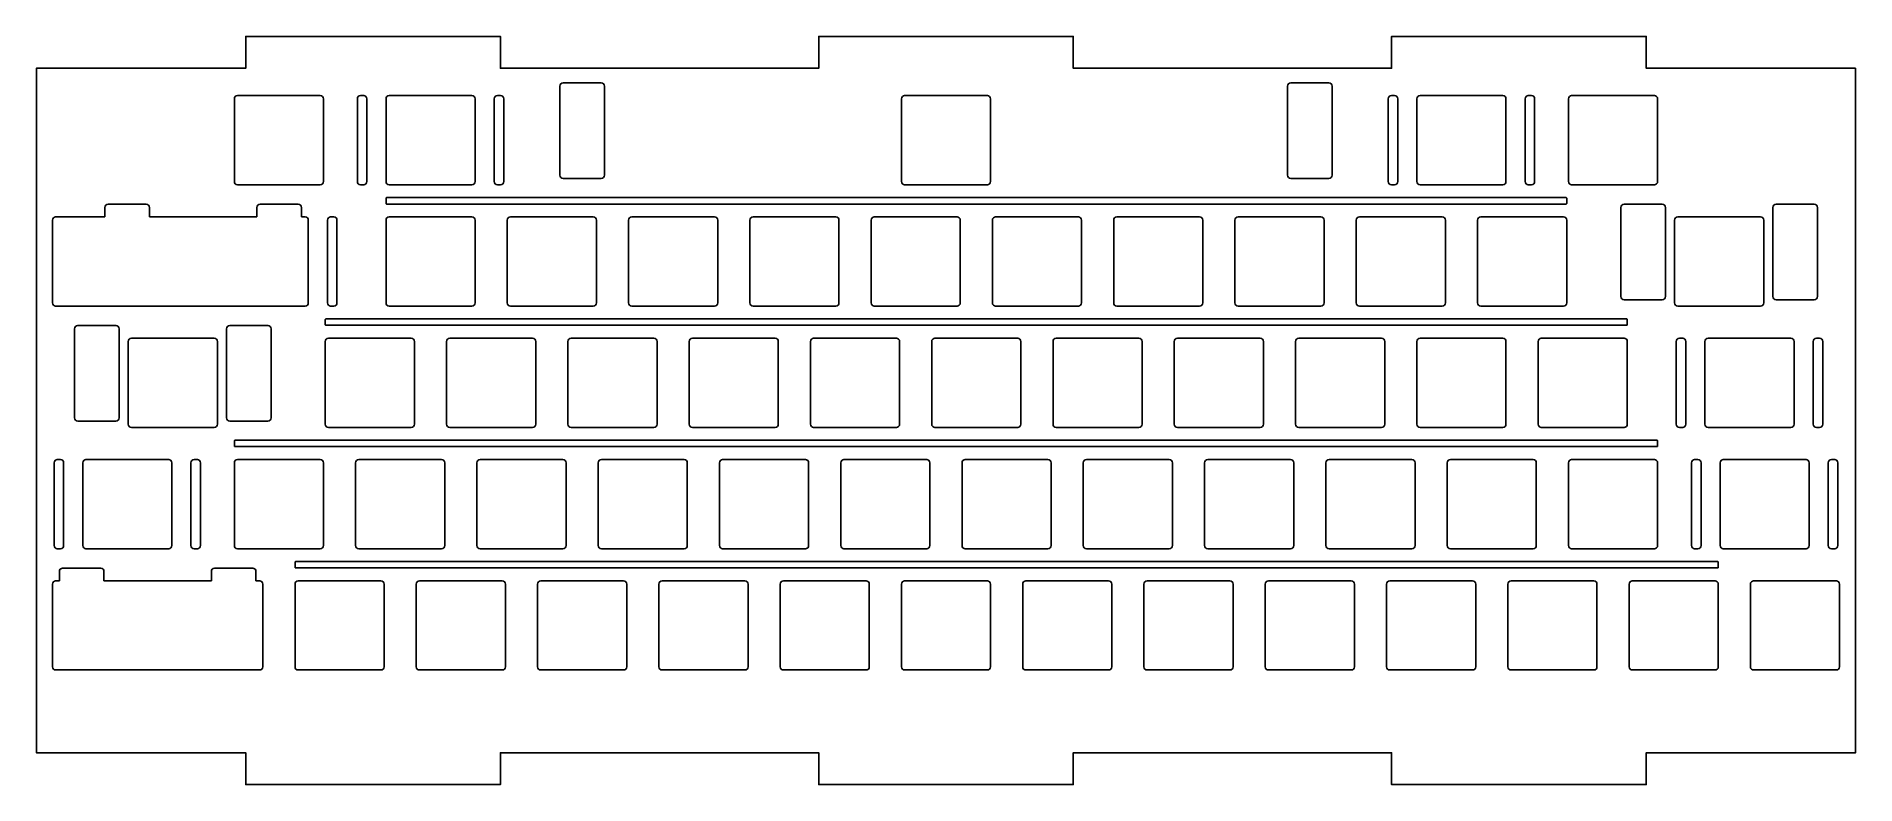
# Model space of a CAD drawing. Header units: millimetres. Extents: x 0 to 286, y -271 to -153.
import ezdxf

# ---------------------------------------------------------------- set-up
doc = ezdxf.new("R2010")
doc.units = ezdxf.units.MM
doc.layers.get('0').update_dxf_attribs({"linetype": 'CONTINUOUS'})

msp = doc.modelspace()

# ---------------------------------------------------------------- linework, layer by layer
for p, q in [((32.8, -158.3), (-0.08, -158.3)), ((122.8, -158.3), (72.8, -158.3)), ((212.8, -158.3), (162.8, -158.3)), ((252.8, -158.3), (285.67, -158.3)), ((17.18, -179.65), (11.18, -179.65)), ((41.06, -179.65), (35.06, -179.65)), ((2.45, -195.15), (2.45, -182.15)), ((10.68, -181.65), (2.95, -181.65)), ((10.68, -181.65), (10.68, -180.15)), ((17.68, -181.65), (17.68, -180.15)), ((19.62, -181.65), (17.68, -181.65)), ((32.62, -181.65), (19.62, -181.65)), ((25.14, -181.65), (24.64, -181.65)), ((34.56, -181.65), (29.14, -181.65)), ((34.56, -181.65), (34.56, -180.15)), ((41.56, -181.65), (41.56, -180.15)), ((42.14, -181.65), (41.56, -181.65)), ((42.64, -195.15), (42.64, -182.15)), ((15.95, -195.65), (2.95, -195.65)), ((19.62, -195.65), (15.95, -195.65)), ((32.62, -195.65), (19.62, -195.65)), ((25.14, -195.65), (24.64, -195.65)), ((42.14, -195.65), (29.14, -195.65)), ((31.02, -217.22), (31.02, -217.62)), ((10.04, -236.8), (4.04, -236.8)), ((33.91, -236.8), (27.91, -236.8)), ((2.45, -252.3), (2.45, -239.3)), ((3.54, -238.8), (2.95, -238.8)), ((3.54, -238.8), (3.54, -237.3)), ((10.54, -238.8), (10.54, -237.3)), ((15.95, -238.8), (10.54, -238.8)), ((25.47, -238.8), (12.47, -238.8)), ((27.41, -238.8), (22, -238.8)), ((27.41, -238.8), (27.41, -237.3)), ((34.41, -238.8), (34.41, -237.3)), ((35, -238.8), (34.41, -238.8)), ((35.5, -252.3), (35.5, -239.3)), ((15.95, -252.8), (2.95, -252.8)), ((25.47, -252.8), (12.47, -252.8)), ((35, -252.8), (22, -252.8)), ((32.8, -265.8), (-0.07, -265.8)), ((122.8, -265.8), (72.8, -265.8)), ((212.8, -265.8), (162.8, -265.8)), ((285.68, -265.8), (252.8, -265.8))]:
    msp.add_line(p, q)
msp.add_lwpolyline([(285.67, -158.3), (285.68, -265.8), (252.8, -265.8), (252.8, -270.8), (212.8, -270.8), (212.8, -265.8), (162.8, -265.8), (162.8, -270.8), (122.8, -270.8), (122.8, -265.8), (72.8, -265.8), (72.8, -270.8), (32.8, -270.8), (32.8, -265.8), (-0.07, -265.8), (-0.08, -158.3), (32.8, -158.3), (32.8, -153.3), (72.8, -153.3), (72.8, -158.3), (122.8, -158.3), (122.8, -153.3), (162.8, -153.3), (162.8, -158.3), (212.8, -158.3), (212.8, -153.3), (252.8, -153.3), (252.8, -158.3)], close=True)
for points in [[(44.52, -162.6), (31.52, -162.6, 0.414214), (31.02, -163.1), (31.02, -176.1, 0.414214), (31.52, -176.6), (44.52, -176.6, 0.414214), (45.02, -176.1), (45.02, -163.1, 0.414214)], [(51.34, -162.6), (50.84, -162.6, 0.414214), (50.34, -163.1), (50.34, -176.1, 0.414214), (50.84, -176.6), (51.34, -176.6, 0.414214), (51.84, -176.1), (51.84, -163.1, 0.414214)], [(55.34, -162.6, 0.414214), (54.84, -163.1), (54.84, -176.1, 0.414214), (55.34, -176.6), (68.34, -176.6, 0.414214), (68.84, -176.1), (68.84, -163.1, 0.414214), (68.34, -162.6)], [(72.34, -162.6, 0.414214), (71.84, -163.1), (71.84, -176.1, 0.414214), (72.34, -176.6), (72.84, -176.6, 0.414214), (73.34, -176.1), (73.34, -163.1, 0.414214), (72.84, -162.6)], [(82.65, -160.6, 0.414214), (82.15, -161.1), (82.15, -175.1, 0.414214), (82.65, -175.6), (88.65, -175.6, 0.414214), (89.15, -175.1), (89.15, -161.1, 0.414214), (88.65, -160.6)], [(149.8, -163.1, 0.414214), (149.3, -162.6), (136.3, -162.6, 0.414214), (135.8, -163.1), (135.8, -176.1, 0.414214), (136.3, -176.6), (149.3, -176.6, 0.414214), (149.8, -176.1)], [(203.45, -161.1, 0.414214), (202.95, -160.6), (196.95, -160.6, 0.414214), (196.45, -161.1), (196.45, -175.1, 0.414214), (196.95, -175.6), (202.95, -175.6, 0.414214), (203.45, -175.1)], [(213.26, -176.6), (212.76, -176.6, -0.414214), (212.26, -176.1), (212.26, -163.1, -0.414214), (212.76, -162.6), (213.26, -162.6, -0.414214), (213.76, -163.1), (213.76, -176.1, -0.414214)], [(216.76, -176.1), (216.76, -163.1, -0.414214), (217.26, -162.6), (230.26, -162.6, -0.414214), (230.76, -163.1), (230.76, -176.1, -0.414214), (230.26, -176.6), (217.26, -176.6, -0.414214)], [(234.76, -162.6), (234.26, -162.6, 0.414214), (233.76, -163.1), (233.76, -176.1, 0.414214), (234.26, -176.6), (234.76, -176.6, 0.414214), (235.26, -176.1), (235.26, -163.1, 0.414214)], [(254.07, -176.6), (241.07, -176.6, -0.414214), (240.57, -176.1), (240.57, -163.1, -0.414214), (241.07, -162.6), (254.07, -162.6, -0.414214), (254.57, -163.1), (254.57, -176.1, -0.414214)], [(54.84, -179.12), (54.84, -179.52, 0.414214), (54.94, -179.62), (240.19, -179.62, 0.414214), (240.29, -179.52), (240.29, -179.12), (240.29, -178.72, 0.414214), (240.19, -178.62), (54.94, -178.62, 0.414214), (54.84, -178.72)], [(249.31, -179.65, 0.414214), (248.81, -180.15), (248.81, -194.15, 0.414214), (249.31, -194.65), (255.31, -194.65, 0.414214), (255.81, -194.15), (255.81, -180.15, 0.414214), (255.31, -179.65)], [(272.68, -194.15, 0.414214), (273.18, -194.65), (279.18, -194.65, 0.414214), (279.68, -194.15), (279.68, -180.15, 0.414214), (279.18, -179.65), (273.18, -179.65, 0.414214), (272.68, -180.15)], [(46.64, -195.65), (46.14, -195.65, -0.414214), (45.64, -195.15), (45.64, -182.15, -0.414214), (46.14, -181.65), (46.64, -181.65, -0.414214), (47.14, -182.15), (47.14, -195.15, -0.414214)], [(54.84, -195.15), (54.84, -182.15, -0.414214), (55.34, -181.65), (68.34, -181.65, -0.414214), (68.84, -182.15), (68.84, -195.15, -0.414214), (68.34, -195.65), (55.34, -195.65, -0.414214)], [(87.39, -195.65), (74.39, -195.65, -0.414214), (73.89, -195.15), (73.89, -182.15, -0.414214), (74.39, -181.65), (87.39, -181.65, -0.414214), (87.89, -182.15), (87.89, -195.15, -0.414214)], [(106.94, -182.15, 0.414214), (106.44, -181.65), (93.44, -181.65, 0.414214), (92.94, -182.15), (92.94, -195.15, 0.414214), (93.44, -195.65), (106.44, -195.65, 0.414214), (106.94, -195.15)], [(125.49, -195.65), (112.49, -195.65, -0.414214), (111.99, -195.15), (111.99, -182.15, -0.414214), (112.49, -181.65), (125.49, -181.65, -0.414214), (125.99, -182.15), (125.99, -195.15, -0.414214)], [(144.54, -181.65), (131.54, -181.65, 0.414214), (131.04, -182.15), (131.04, -195.15, 0.414214), (131.54, -195.65), (144.54, -195.65, 0.414214), (145.04, -195.15), (145.04, -182.15, 0.414214)], [(164.09, -182.15, 0.414214), (163.59, -181.65), (150.59, -181.65, 0.414214), (150.09, -182.15), (150.09, -195.15, 0.414214), (150.59, -195.65), (163.59, -195.65, 0.414214), (164.09, -195.15)], [(183.14, -182.15, 0.414214), (182.64, -181.65), (169.64, -181.65, 0.414214), (169.14, -182.15), (169.14, -195.15, 0.414214), (169.64, -195.65), (182.64, -195.65, 0.414214), (183.14, -195.15)], [(201.69, -195.65), (188.69, -195.65, -0.414214), (188.19, -195.15), (188.19, -182.15, -0.414214), (188.69, -181.65), (201.69, -181.65, -0.414214), (202.19, -182.15), (202.19, -195.15, -0.414214)], [(220.74, -195.65, 0.414214), (221.24, -195.15), (221.24, -182.15, 0.414214), (220.74, -181.65), (207.74, -181.65, 0.414214), (207.24, -182.15), (207.24, -195.15, 0.414214), (207.74, -195.65)], [(239.79, -195.65), (226.79, -195.65, -0.414214), (226.29, -195.15), (226.29, -182.15, -0.414214), (226.79, -181.65), (239.79, -181.65, -0.414214), (240.29, -182.15), (240.29, -195.15, -0.414214)], [(257.74, -181.65, 0.414214), (257.24, -182.15), (257.24, -195.15, 0.414214), (257.74, -195.65), (270.74, -195.65, 0.414214), (271.24, -195.15), (271.24, -182.15, 0.414214), (270.74, -181.65)], [(12.92, -199.2, 0.414214), (12.42, -198.7), (6.42, -198.7, 0.414214), (5.92, -199.2), (5.92, -213.2, 0.414214), (6.42, -213.7), (12.42, -213.7, 0.414214), (12.92, -213.2)], [(30.29, -198.7, 0.414214), (29.79, -199.2), (29.79, -213.2, 0.414214), (30.29, -213.7), (36.29, -213.7, 0.414214), (36.79, -213.2), (36.79, -199.2, 0.414214), (36.29, -198.7)], [(249.81, -198.17), (249.81, -198.57, -0.414214), (249.71, -198.67), (45.41, -198.67, -0.414214), (45.31, -198.57), (45.31, -198.17), (45.31, -197.77, -0.414214), (45.41, -197.67), (249.71, -197.67, -0.414214), (249.81, -197.77)], [(27.86, -214.7, 0.414214), (28.36, -214.2), (28.36, -201.2, 0.414214), (27.86, -200.7), (14.86, -200.7, 0.414214), (14.36, -201.2), (14.36, -214.2, 0.414214), (14.86, -214.7)], [(59.31, -201.2, 0.414214), (58.81, -200.7), (45.81, -200.7, 0.414214), (45.31, -201.2), (45.31, -214.2, 0.414214), (45.81, -214.7), (58.81, -214.7, 0.414214), (59.31, -214.2)], [(78.36, -201.2, 0.414214), (77.86, -200.7), (64.86, -200.7, 0.414214), (64.36, -201.2), (64.36, -214.2, 0.414214), (64.86, -214.7), (77.86, -214.7, 0.414214), (78.36, -214.2)], [(96.91, -214.7, 0.414214), (97.41, -214.2), (97.41, -201.2, 0.414214), (96.91, -200.7), (83.91, -200.7, 0.414214), (83.41, -201.2), (83.41, -214.2, 0.414214), (83.91, -214.7)], [(116.46, -214.2), (116.46, -201.2, 0.414214), (115.96, -200.7), (102.96, -200.7, 0.414214), (102.46, -201.2), (102.46, -214.2, 0.414214), (102.96, -214.7), (115.96, -214.7, 0.414214)], [(135.51, -214.2), (135.51, -201.2, 0.414214), (135.01, -200.7), (122.01, -200.7, 0.414214), (121.51, -201.2), (121.51, -214.2, 0.414214), (122.01, -214.7), (135.01, -214.7, 0.414214)], [(154.56, -201.2, 0.414214), (154.06, -200.7), (141.06, -200.7, 0.414214), (140.56, -201.2), (140.56, -214.2, 0.414214), (141.06, -214.7), (154.06, -214.7, 0.414214), (154.56, -214.2)], [(159.61, -214.2), (159.61, -201.2, -0.414214), (160.11, -200.7), (173.11, -200.7, -0.414214), (173.61, -201.2), (173.61, -214.2, -0.414214), (173.11, -214.7), (160.11, -214.7, -0.414214)], [(178.66, -214.2, 0.414214), (179.16, -214.7), (192.16, -214.7, 0.414214), (192.66, -214.2), (192.66, -201.2, 0.414214), (192.16, -200.7), (179.16, -200.7, 0.414214), (178.66, -201.2)], [(211.71, -201.2, 0.414214), (211.21, -200.7), (198.21, -200.7, 0.414214), (197.71, -201.2), (197.71, -214.2, 0.414214), (198.21, -214.7), (211.21, -214.7, 0.414214), (211.71, -214.2)], [(230.26, -200.7), (217.26, -200.7, 0.414214), (216.76, -201.2), (216.76, -214.2, 0.414214), (217.26, -214.7), (230.26, -214.7, 0.414214), (230.76, -214.2), (230.76, -201.2, 0.414214)], [(249.81, -214.2), (249.81, -201.2, 0.414214), (249.31, -200.7), (236.31, -200.7, 0.414214), (235.81, -201.2), (235.81, -214.2, 0.414214), (236.31, -214.7), (249.31, -214.7, 0.414214)], [(258.51, -214.7), (258.01, -214.7, -0.414214), (257.51, -214.2), (257.51, -201.2, -0.414214), (258.01, -200.7), (258.51, -200.7, -0.414214), (259.01, -201.2), (259.01, -214.2, -0.414214)], [(275.51, -200.7), (262.51, -200.7, 0.414214), (262.01, -201.2), (262.01, -214.2, 0.414214), (262.51, -214.7), (275.51, -214.7, 0.414214), (276.01, -214.2), (276.01, -201.2, 0.414214)], [(280.01, -200.7), (279.51, -200.7, 0.414214), (279.01, -201.2), (279.01, -214.2, 0.414214), (279.51, -214.7), (280.01, -214.7, 0.414214), (280.51, -214.2), (280.51, -201.2, 0.414214)], [(254.57, -217.22), (254.57, -216.82, 0.414214), (254.47, -216.72), (31.12, -216.72, 0.414214), (31.02, -216.82), (31.02, -217.62, 0.414214), (31.12, -217.72), (254.47, -217.72, 0.414214), (254.57, -217.62)], [(3.71, -219.75), (3.21, -219.75, 0.414214), (2.71, -220.25), (2.71, -233.25, 0.414214), (3.21, -233.75), (3.71, -233.75, 0.414214), (4.21, -233.25), (4.21, -220.25, 0.414214)], [(21.21, -220.25, 0.414214), (20.71, -219.75), (7.71, -219.75, 0.414214), (7.21, -220.25), (7.21, -233.25, 0.414214), (7.71, -233.75), (20.71, -233.75, 0.414214), (21.21, -233.25)], [(24.21, -233.25), (24.21, -220.25, -0.414214), (24.71, -219.75), (25.21, -219.75, -0.414214), (25.71, -220.25), (25.71, -233.25, -0.414214), (25.21, -233.75), (24.71, -233.75, -0.414214)], [(44.52, -233.75), (31.52, -233.75, -0.414214), (31.02, -233.25), (31.02, -220.25, -0.414214), (31.52, -219.75), (44.52, -219.75, -0.414214), (45.02, -220.25), (45.02, -233.25, -0.414214)], [(50.07, -233.25, 0.414214), (50.57, -233.75), (63.57, -233.75, 0.414214), (64.07, -233.25), (64.07, -220.25, 0.414214), (63.57, -219.75), (50.57, -219.75, 0.414214), (50.07, -220.25)], [(82.62, -233.75), (69.62, -233.75, -0.414214), (69.12, -233.25), (69.12, -220.25, -0.414214), (69.62, -219.75), (82.62, -219.75, -0.414214), (83.12, -220.25), (83.12, -233.25, -0.414214)], [(102.17, -220.25, 0.414214), (101.67, -219.75), (88.67, -219.75, 0.414214), (88.17, -220.25), (88.17, -233.25, 0.414214), (88.67, -233.75), (101.67, -233.75, 0.414214), (102.17, -233.25)], [(120.72, -233.75), (107.72, -233.75, -0.414214), (107.22, -233.25), (107.22, -220.25, -0.414214), (107.72, -219.75), (120.72, -219.75, -0.414214), (121.22, -220.25), (121.22, -233.25, -0.414214)], [(139.77, -219.75), (126.77, -219.75, 0.414214), (126.27, -220.25), (126.27, -233.25, 0.414214), (126.77, -233.75), (139.77, -233.75, 0.414214), (140.27, -233.25), (140.27, -220.25, 0.414214)], [(145.32, -233.25), (145.32, -220.25, -0.414214), (145.82, -219.75), (158.82, -219.75, -0.414214), (159.32, -220.25), (159.32, -233.25, -0.414214), (158.82, -233.75), (145.82, -233.75, -0.414214)], [(178.38, -220.25, 0.414214), (177.87, -219.75), (164.87, -219.75, 0.414214), (164.37, -220.25), (164.37, -233.25, 0.414214), (164.87, -233.75), (177.87, -233.75, 0.414214), (178.38, -233.25)], [(183.42, -233.25), (183.42, -220.25, -0.414214), (183.92, -219.75), (196.92, -219.75, -0.414214), (197.42, -220.25), (197.42, -233.25, -0.414214), (196.92, -233.75), (183.92, -233.75, -0.414214)], [(215.97, -233.75, 0.414214), (216.47, -233.25), (216.47, -220.25, 0.414214), (215.97, -219.75), (202.97, -219.75, 0.414214), (202.47, -220.25), (202.47, -233.25, 0.414214), (202.97, -233.75)], [(235.02, -233.75, 0.414214), (235.52, -233.25), (235.52, -220.25, 0.414214), (235.02, -219.75), (222.02, -219.75, 0.414214), (221.52, -220.25), (221.52, -233.25, 0.414214), (222.02, -233.75)], [(254.07, -233.75), (241.07, -233.75, -0.414214), (240.57, -233.25), (240.57, -220.25, -0.414214), (241.07, -219.75), (254.07, -219.75, -0.414214), (254.57, -220.25), (254.57, -233.25, -0.414214)], [(260.89, -233.75, 0.414214), (261.39, -233.25), (261.39, -220.25, 0.414214), (260.89, -219.75), (260.39, -219.75, 0.414214), (259.89, -220.25), (259.89, -233.25, 0.414214), (260.39, -233.75)], [(277.89, -233.75), (264.89, -233.75, -0.414214), (264.39, -233.25), (264.39, -220.25, -0.414214), (264.89, -219.75), (277.89, -219.75, -0.414214), (278.39, -220.25), (278.39, -233.25, -0.414214)], [(282.39, -219.75), (281.89, -219.75, 0.414214), (281.39, -220.25), (281.39, -233.25, 0.414214), (281.89, -233.75), (282.39, -233.75, 0.414214), (282.89, -233.25), (282.89, -220.25, 0.414214)], [(264.1, -236.27), (264.1, -236.67, -0.414214), (264, -236.77), (40.65, -236.77, -0.414214), (40.55, -236.67), (40.55, -236.27), (40.55, -235.87, -0.414214), (40.65, -235.77), (264, -235.77, -0.414214), (264.1, -235.87)], [(54.55, -252.3), (54.55, -239.3, 0.414214), (54.05, -238.8), (41.05, -238.8, 0.414214), (40.55, -239.3), (40.55, -252.3, 0.414214), (41.05, -252.8), (54.05, -252.8, 0.414214)], [(73.1, -252.8, 0.414214), (73.6, -252.3), (73.6, -239.3, 0.414214), (73.1, -238.8), (60.1, -238.8, 0.414214), (59.6, -239.3), (59.6, -252.3, 0.414214), (60.1, -252.8)], [(78.65, -252.3), (78.65, -239.3, -0.414214), (79.15, -238.8), (92.15, -238.8, -0.414214), (92.65, -239.3), (92.65, -252.3, -0.414214), (92.15, -252.8), (79.15, -252.8, -0.414214)], [(97.7, -252.3), (97.7, -239.3, -0.414214), (98.2, -238.8), (111.2, -238.8, -0.414214), (111.7, -239.3), (111.7, -252.3, -0.414214), (111.2, -252.8), (98.2, -252.8, -0.414214)], [(117.25, -238.8, 0.414214), (116.75, -239.3), (116.75, -252.3, 0.414214), (117.25, -252.8), (130.25, -252.8, 0.414214), (130.75, -252.3), (130.75, -239.3, 0.414214), (130.25, -238.8)], [(135.8, -252.3), (135.8, -239.3, -0.414214), (136.3, -238.8), (149.3, -238.8, -0.414214), (149.8, -239.3), (149.8, -252.3, -0.414214), (149.3, -252.8), (136.3, -252.8, -0.414214)], [(168.35, -252.8), (155.35, -252.8, -0.414214), (154.85, -252.3), (154.85, -239.3, -0.414214), (155.35, -238.8), (168.35, -238.8, -0.414214), (168.85, -239.3), (168.85, -252.3, -0.414214)], [(187.9, -252.3), (187.9, -239.3, 0.414214), (187.4, -238.8), (174.4, -238.8, 0.414214), (173.9, -239.3), (173.9, -252.3, 0.414214), (174.4, -252.8), (187.4, -252.8, 0.414214)], [(206.95, -239.3, 0.414214), (206.45, -238.8), (193.45, -238.8, 0.414214), (192.95, -239.3), (192.95, -252.3, 0.414214), (193.45, -252.8), (206.45, -252.8, 0.414214), (206.95, -252.3)], [(226, -252.3), (226, -239.3, 0.414214), (225.5, -238.8), (212.5, -238.8, 0.414214), (212, -239.3), (212, -252.3, 0.414214), (212.5, -252.8), (225.5, -252.8, 0.414214)], [(245.05, -252.3), (245.05, -239.3, 0.414214), (244.55, -238.8), (231.55, -238.8, 0.414214), (231.05, -239.3), (231.05, -252.3, 0.414214), (231.55, -252.8), (244.55, -252.8, 0.414214)], [(263.6, -252.8, 0.414214), (264.1, -252.3), (264.1, -239.3, 0.414214), (263.6, -238.8), (250.6, -238.8, 0.414214), (250.1, -239.3), (250.1, -252.3, 0.414214), (250.6, -252.8)], [(269.65, -238.8, 0.414214), (269.15, -239.3), (269.15, -252.3, 0.414214), (269.65, -252.8), (282.65, -252.8, 0.414214), (283.15, -252.3), (283.15, -239.3, 0.414214), (282.65, -238.8)]]:
    msp.add_lwpolyline(points, format="xyb", close=True)
for centre, start, end in [((11.18, -180.15), 90, 180), ((17.18, -180.15), 0, 90), ((35.06, -180.15), 90, 180), ((41.06, -180.15), 0, 90), ((2.95, -182.15), 90, 180), ((42.14, -182.15), 0, 90), ((2.95, -195.15), 180, 270), ((42.14, -195.15), -90, 0), ((4.04, -237.3), 90, 180), ((10.04, -237.3), 0, 90), ((27.91, -237.3), 90, 180), ((33.91, -237.3), 0, 90), ((2.95, -239.3), 90, 180), ((35, -239.3), 0, 90), ((2.95, -252.3), 180, 270), ((35, -252.3), -90, 0)]:
    msp.add_arc(centre, 0.5, start, end)

doc.saveas('drawing.dxf')
